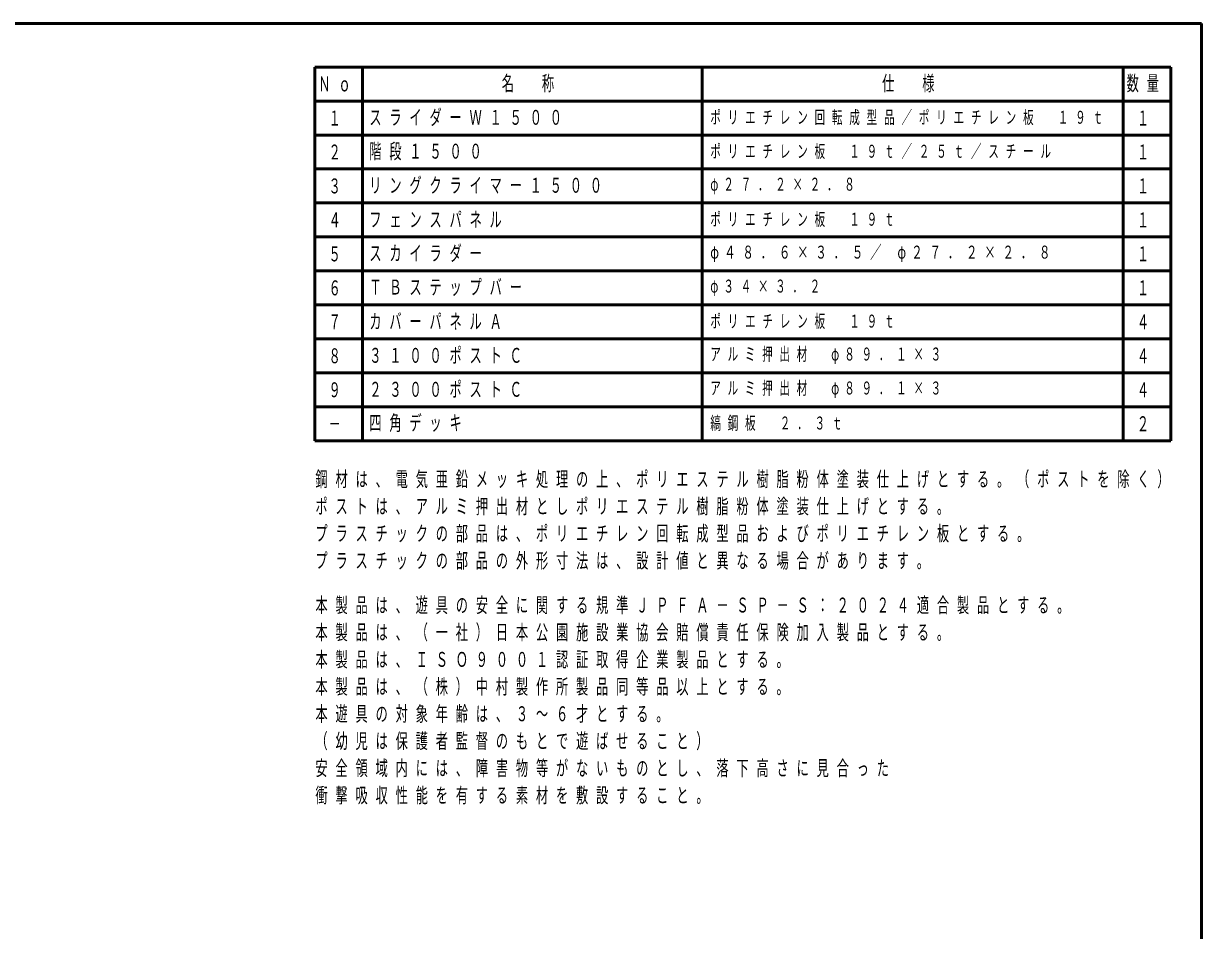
# Model space of a CAD drawing. Units: millimetres on the paper, scale 1:50. Extents: x -385 to 0, y -594 to 267.
# Drawn here: x -173.4 to 0, y 133.5 to 267 of the extents above; entities that cross this region are included whole.
import ezdxf
from ezdxf.enums import TextEntityAlignment as Align

# ---------------------------------------------------------------- set-up
doc = ezdxf.new("R2010")
doc.units = ezdxf.units.MM
doc.layers.add('LY_1', color=140, linetype='Continuous', lineweight=50)
doc.styles.add('ＭＳ ゴシック', font='')
doc.styles.get('ＭＳ ゴシック').set_extended_font_data('MS Gothic')

msp = doc.modelspace()

# ---------------------------------------------------------------- linework, layer by layer
at = {"layer": 'LY_1', "color": 7}
for p, q in [((0, 267), (-385, 267)), ((0, 0), (0, 267))]:
    msp.add_line(p, q, dxfattribs=at)
at = {"layer": 'LY_1'}
for p, q in [((-130.511, 260.592), (-4.511, 260.592)), ((-130.511, 205.592), (-130.511, 260.592)), ((-123.511, 205.592), (-123.511, 260.592)), ((-73.511, 205.592), (-73.511, 260.592)), ((-11.511, 205.592), (-11.511, 260.592)), ((-4.511, 205.592), (-4.511, 260.592)), ((-130.511, 255.592), (-4.511, 255.592)), ((-130.511, 250.592), (-4.511, 250.592)), ((-130.511, 245.592), (-4.511, 245.592)), ((-130.511, 240.592), (-4.511, 240.592)), ((-130.511, 235.592), (-4.511, 235.592)), ((-130.511, 230.592), (-4.511, 230.592)), ((-130.511, 225.592), (-4.511, 225.592)), ((-130.511, 220.592), (-4.511, 220.592)), ((-130.511, 215.592), (-4.511, 215.592)), ((-130.511, 215.592), (-4.511, 215.592)), ((-130.511, 210.592), (-4.511, 210.592)), ((-130.511, 205.592), (-4.511, 205.592))]:
    msp.add_line(p, q, dxfattribs=at)

# ---------------------------------------------------------------- texts
at = {"layer": 'LY_1', "color": 7, "style": 'ＭＳ ゴシック', "width": 0.6}
for s, p in [('１', (-128.511, 253.092)), ('１', (-9.511, 253.092)), ('２', (-128.511, 248.092)), ('１', (-9.511, 248.092)), ('３', (-128.511, 243.092)), ('１', (-9.511, 243.092)), ('４', (-128.511, 238.092)), ('１', (-9.511, 238.092)), ('５', (-128.511, 233.092)), ('１', (-9.511, 233.092)), ('６', (-128.511, 228.092)), ('１', (-9.511, 228.092)), ('７', (-128.511, 223.092)), ('４', (-9.511, 223.092)), ('８', (-128.511, 218.092)), ('４', (-9.511, 218.092)), ('９', (-128.511, 213.092)), ('４', (-9.511, 213.092)), ('－', (-128.511, 208.092)), ('２', (-9.511, 208.092))]:
    msp.add_text(s, height=2.199, dxfattribs=at).set_placement(p, align=Align.MIDDLE_LEFT)
at = {"layer": 'LY_1', "color": 7, "style": 'ＭＳ ゴシック'}
for s, insert, char_height, attachment_point in [('\\T1.64;\\W0.6;Ｎｏ', (-130.011, 258.092), 2.199, 4), ('\\T1.64;\\W0.6;名\u3000称', (-103.011, 258.092), 2.199, 4), ('\\T1.64;\\W0.6;仕\u3000様', (-47.011, 258.092), 2.199, 4), ('\\T1.64;\\W0.6;数量', (-11.011, 258.092), 2.199, 4), ('\\T1.64;\\W0.6;スライダーＷ１５００', (-122.511, 253.092), 2.199, 4), ('\\T1.64;\\W0.6;ポリエチレン回転成型品／ポリエチレン板\u3000１９ｔ', (-72.311, 253.092), 1.906, 4), ('\\T1.64;\\W0.6;階段１５００', (-122.511, 248.092), 2.199, 4), ('\\T1.64;\\W0.6;ポリエチレン板\u3000１９ｔ／２５ｔ／スチール', (-72.311, 248.092), 1.906, 4), ('\\T1.64;\\W0.6;リングクライマー１５００', (-122.511, 243.092), 2.199, 4), ('\\T1.63;\\W0.6;φ２７．２×２．８', (-72.311, 243.092), 1.906, 4), ('\\T1.64;\\W0.6;フェンスパネル', (-122.511, 238.092), 2.199, 4), ('\\T1.64;\\W0.6;ポリエチレン板\u3000１９ｔ', (-72.311, 238.092), 1.906, 4), ('\\T1.64;\\W0.6;スカイラダー', (-122.511, 233.092), 2.199, 4), ('\\T1.59;\\W0.65;φ４８．６×３．５／\\~φ２７．２×２．８', (-72.311, 233.092), 1.906, 4), ('\\T1.64;\\W0.6;ＴＢステップバー', (-122.511, 228.092), 2.199, 4), ('\\T1.63;\\W0.6;φ３４×３．２', (-72.311, 228.092), 1.906, 4), ('\\T1.64;\\W0.6;カバーパネルＡ', (-122.511, 223.092), 2.199, 4), ('\\T1.64;\\W0.6;ポリエチレン板\u3000１９ｔ', (-72.311, 223.092), 1.906, 4), ('\\T1.64;\\W0.6;３１００ポストＣ', (-122.511, 218.092), 2.199, 4), ('\\T1.63;\\W0.6;アルミ押出材\u3000φ８９．１×３', (-72.311, 218.092), 1.906, 4), ('\\T1.64;\\W0.6;２３００ポストＣ', (-122.511, 213.092), 2.199, 4), ('\\T1.63;\\W0.6;アルミ押出材\u3000φ８９．１×３', (-72.311, 213.092), 1.906, 4), ('\\T1.64;\\W0.6;四角デッキ', (-122.511, 208.092), 2.199, 4), ('\\T1.64;\\W0.6;縞鋼板\u3000２．３ｔ', (-72.311, 208.092), 1.906, 4), ('\\T1.64;\\W0.6;鋼材は、電気亜鉛メッキ処理の上、ポリエステル樹脂粉体塗装仕上げとする。（ポストを除く）', (-130.444, 201.045), 2.199, 1), ('\\T1.64;\\W0.6;ポストは、アルミ押出材としポリエステル樹脂粉体塗装仕上げとする。', (-130.444, 197.045), 2.199, 1), ('\\T1.64;\\W0.6;プラスチックの部品は、ポリエチレン回転成型品およびポリエチレン板とする。', (-130.444, 193.045), 2.199, 1), ('\\T1.64;\\W0.6;プラスチックの部品の外形寸法は、設計値と異なる場合があります。', (-130.444, 189.045), 2.199, 1), ('\\T1.64;\\W0.6;本製品は、遊具の安全に関する規準ＪＰＦＡ－ＳＰ－Ｓ：２０２４適合製品とする。', (-130.444, 182.498), 2.199, 1), ('\\T1.64;\\W0.6;本製品は、（一社）日本公園施設業協会賠償責任保険加入製品とする。', (-130.444, 178.498), 2.199, 1), ('\\T1.64;\\W0.6;本製品は、ＩＳＯ９００１認証取得企業製品とする。', (-130.444, 174.498), 2.199, 1), ('\\T1.64;\\W0.6;本製品は、（株）中村製作所製品同等品以上とする。', (-130.444, 170.498), 2.199, 1), ('\\T1.64;\\W0.6;本遊具の対象年齢は、３～６才とする。', (-130.444, 166.498), 2.199, 1), ('\\T1.64;\\W0.6;（幼児は保護者監督のもとで遊ばせること）', (-130.444, 162.498), 2.199, 1), ('\\T1.64;\\W0.6;安全領域内には、障害物等がないものとし、落下高さに見合った', (-130.444, 158.498), 2.199, 1), ('\\T1.64;\\W0.6;衝撃吸収性能を有する素材を敷設すること。', (-130.444, 154.498), 2.199, 1)]:
    msp.add_mtext(s, dxfattribs=dict(at, insert=insert, char_height=char_height, attachment_point=attachment_point))

doc.saveas('drawing.dxf')
